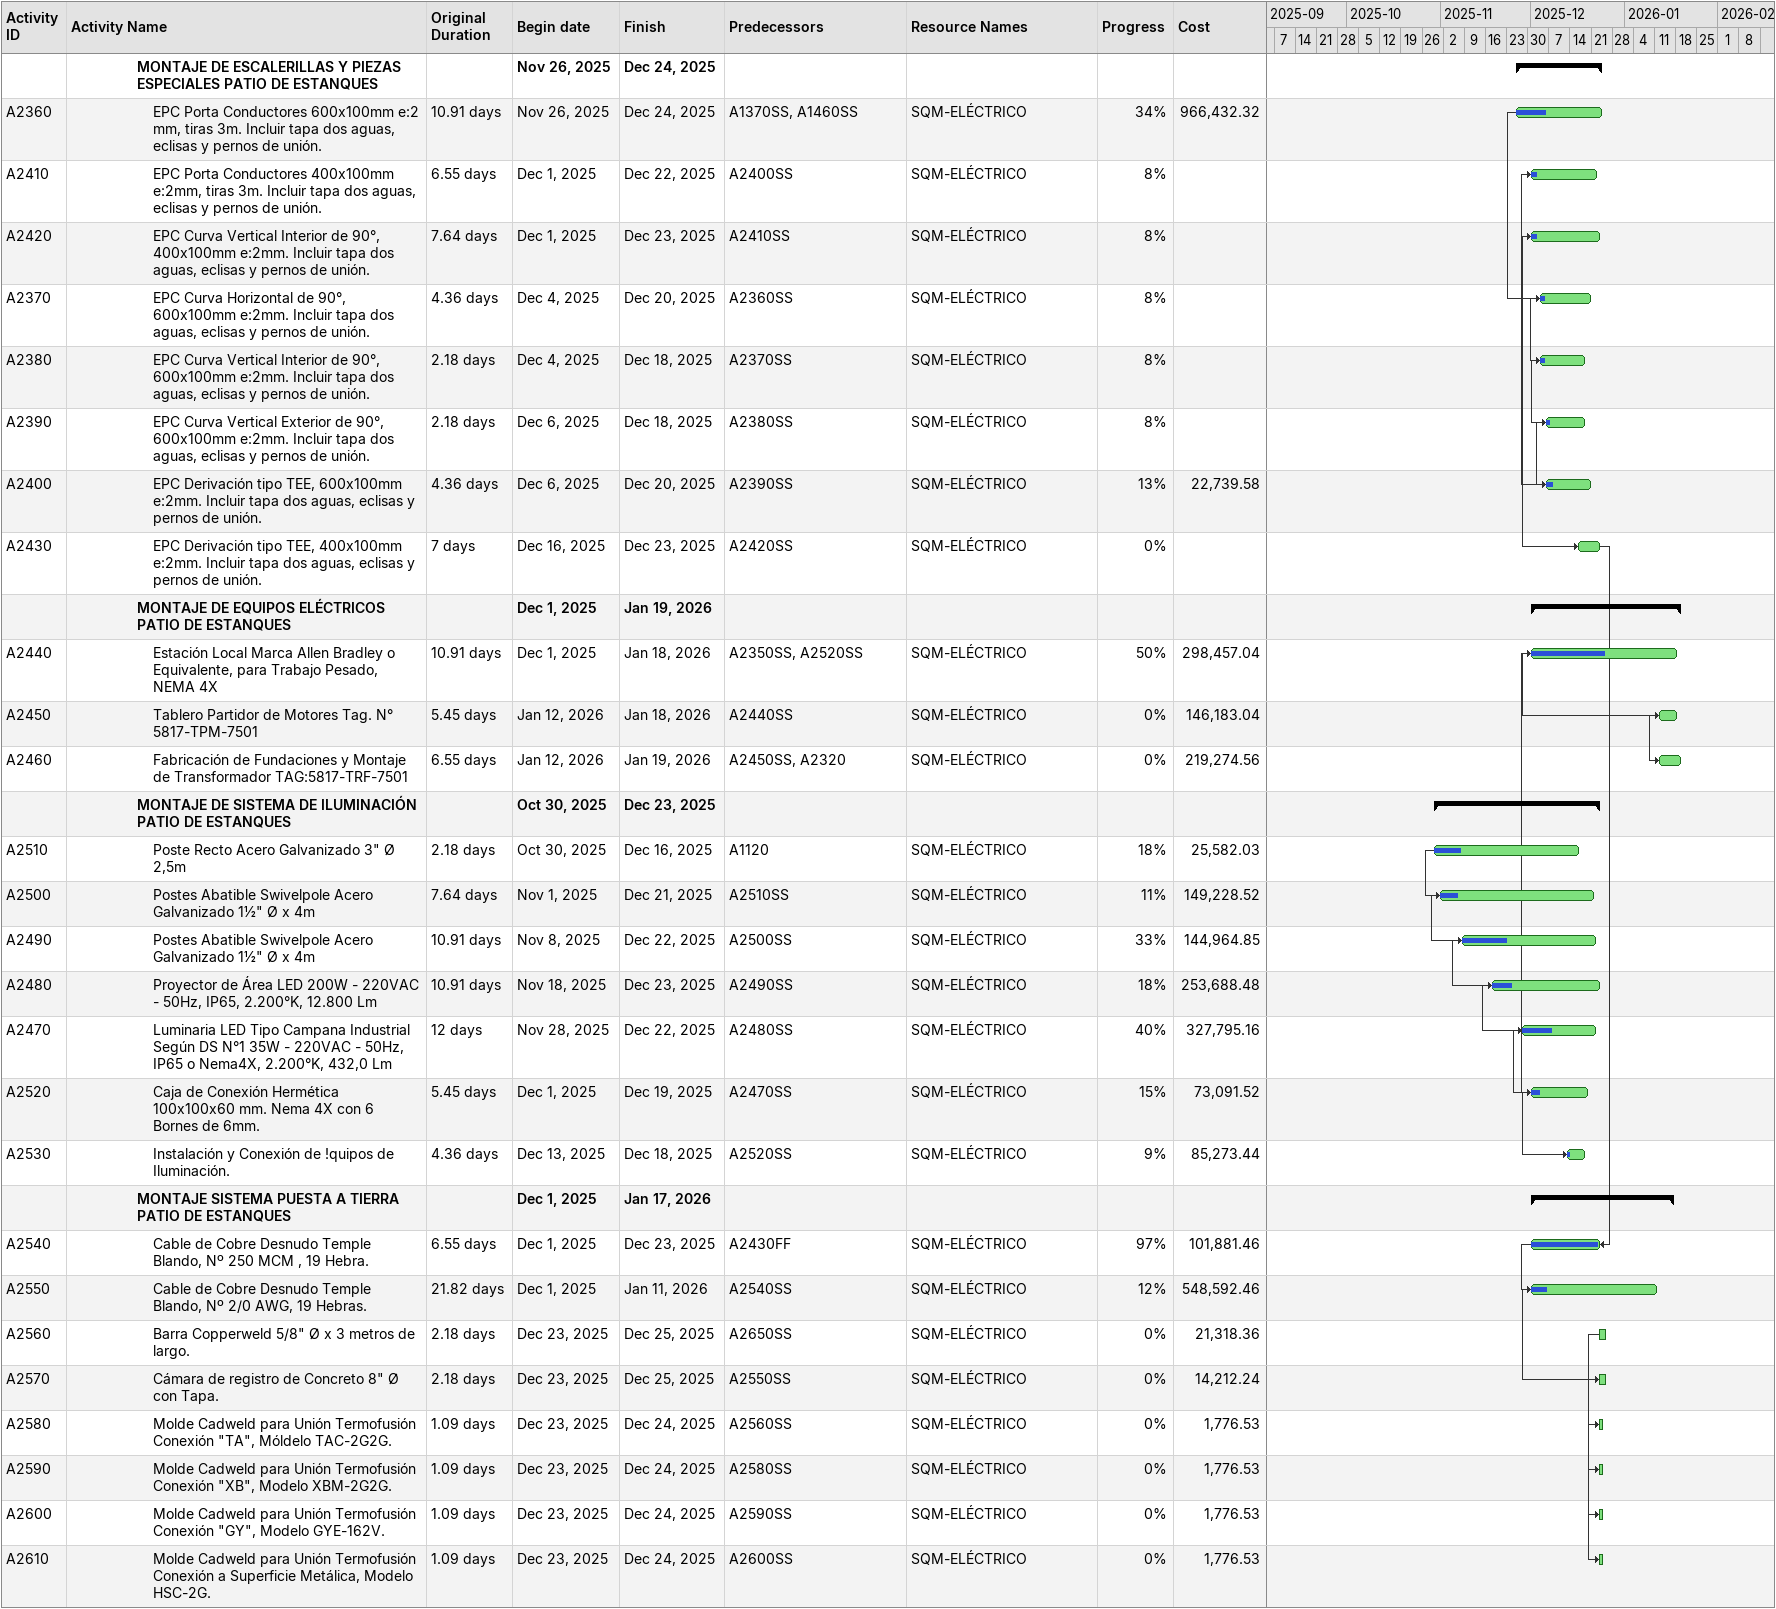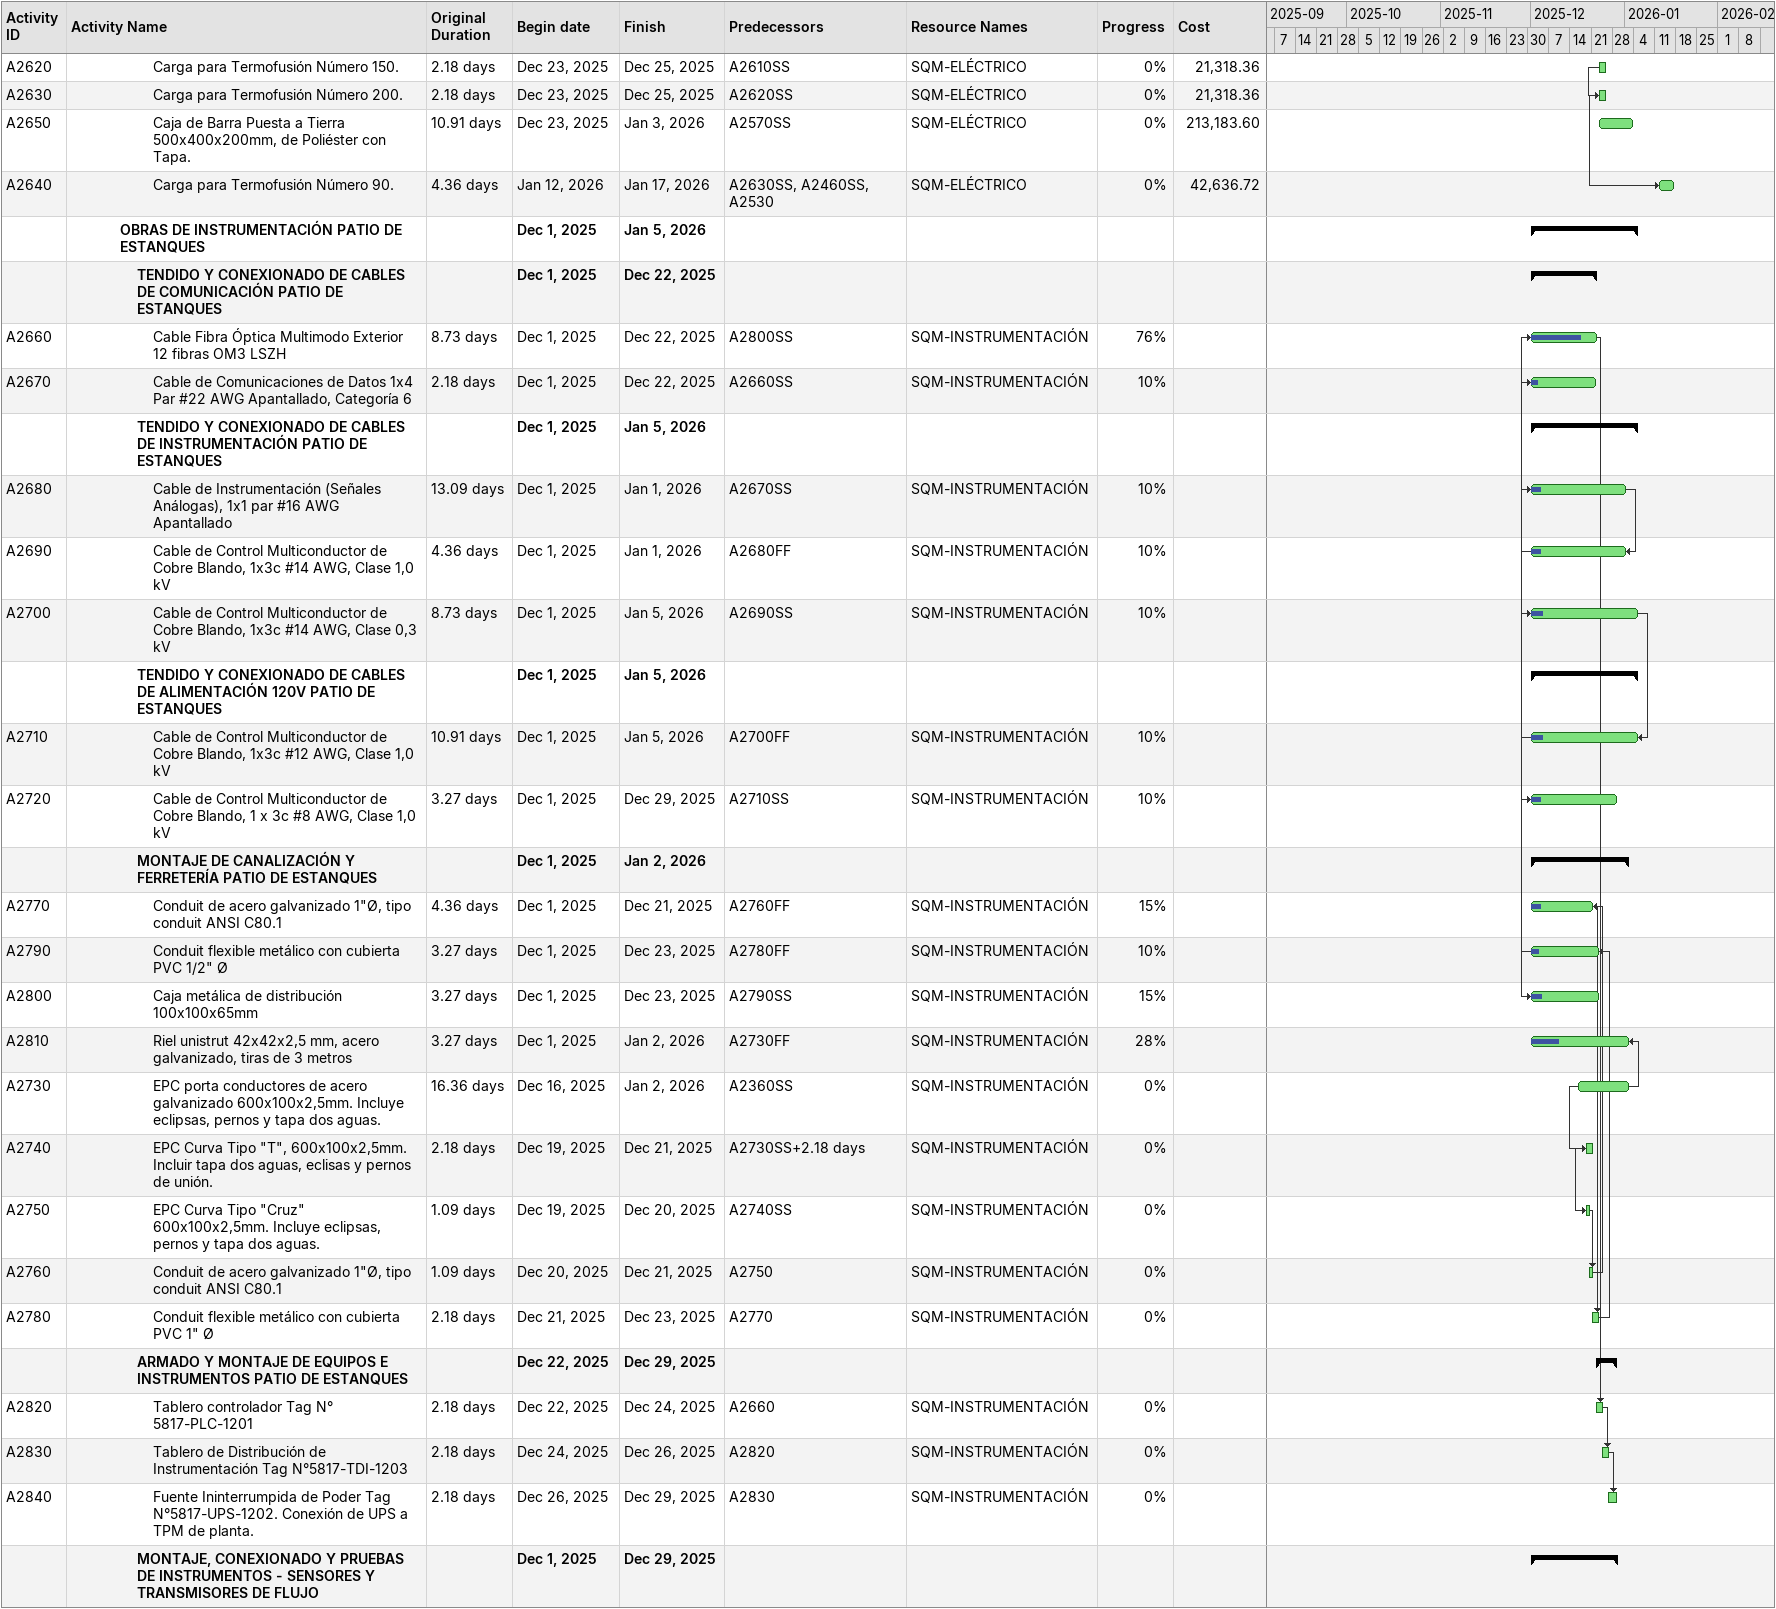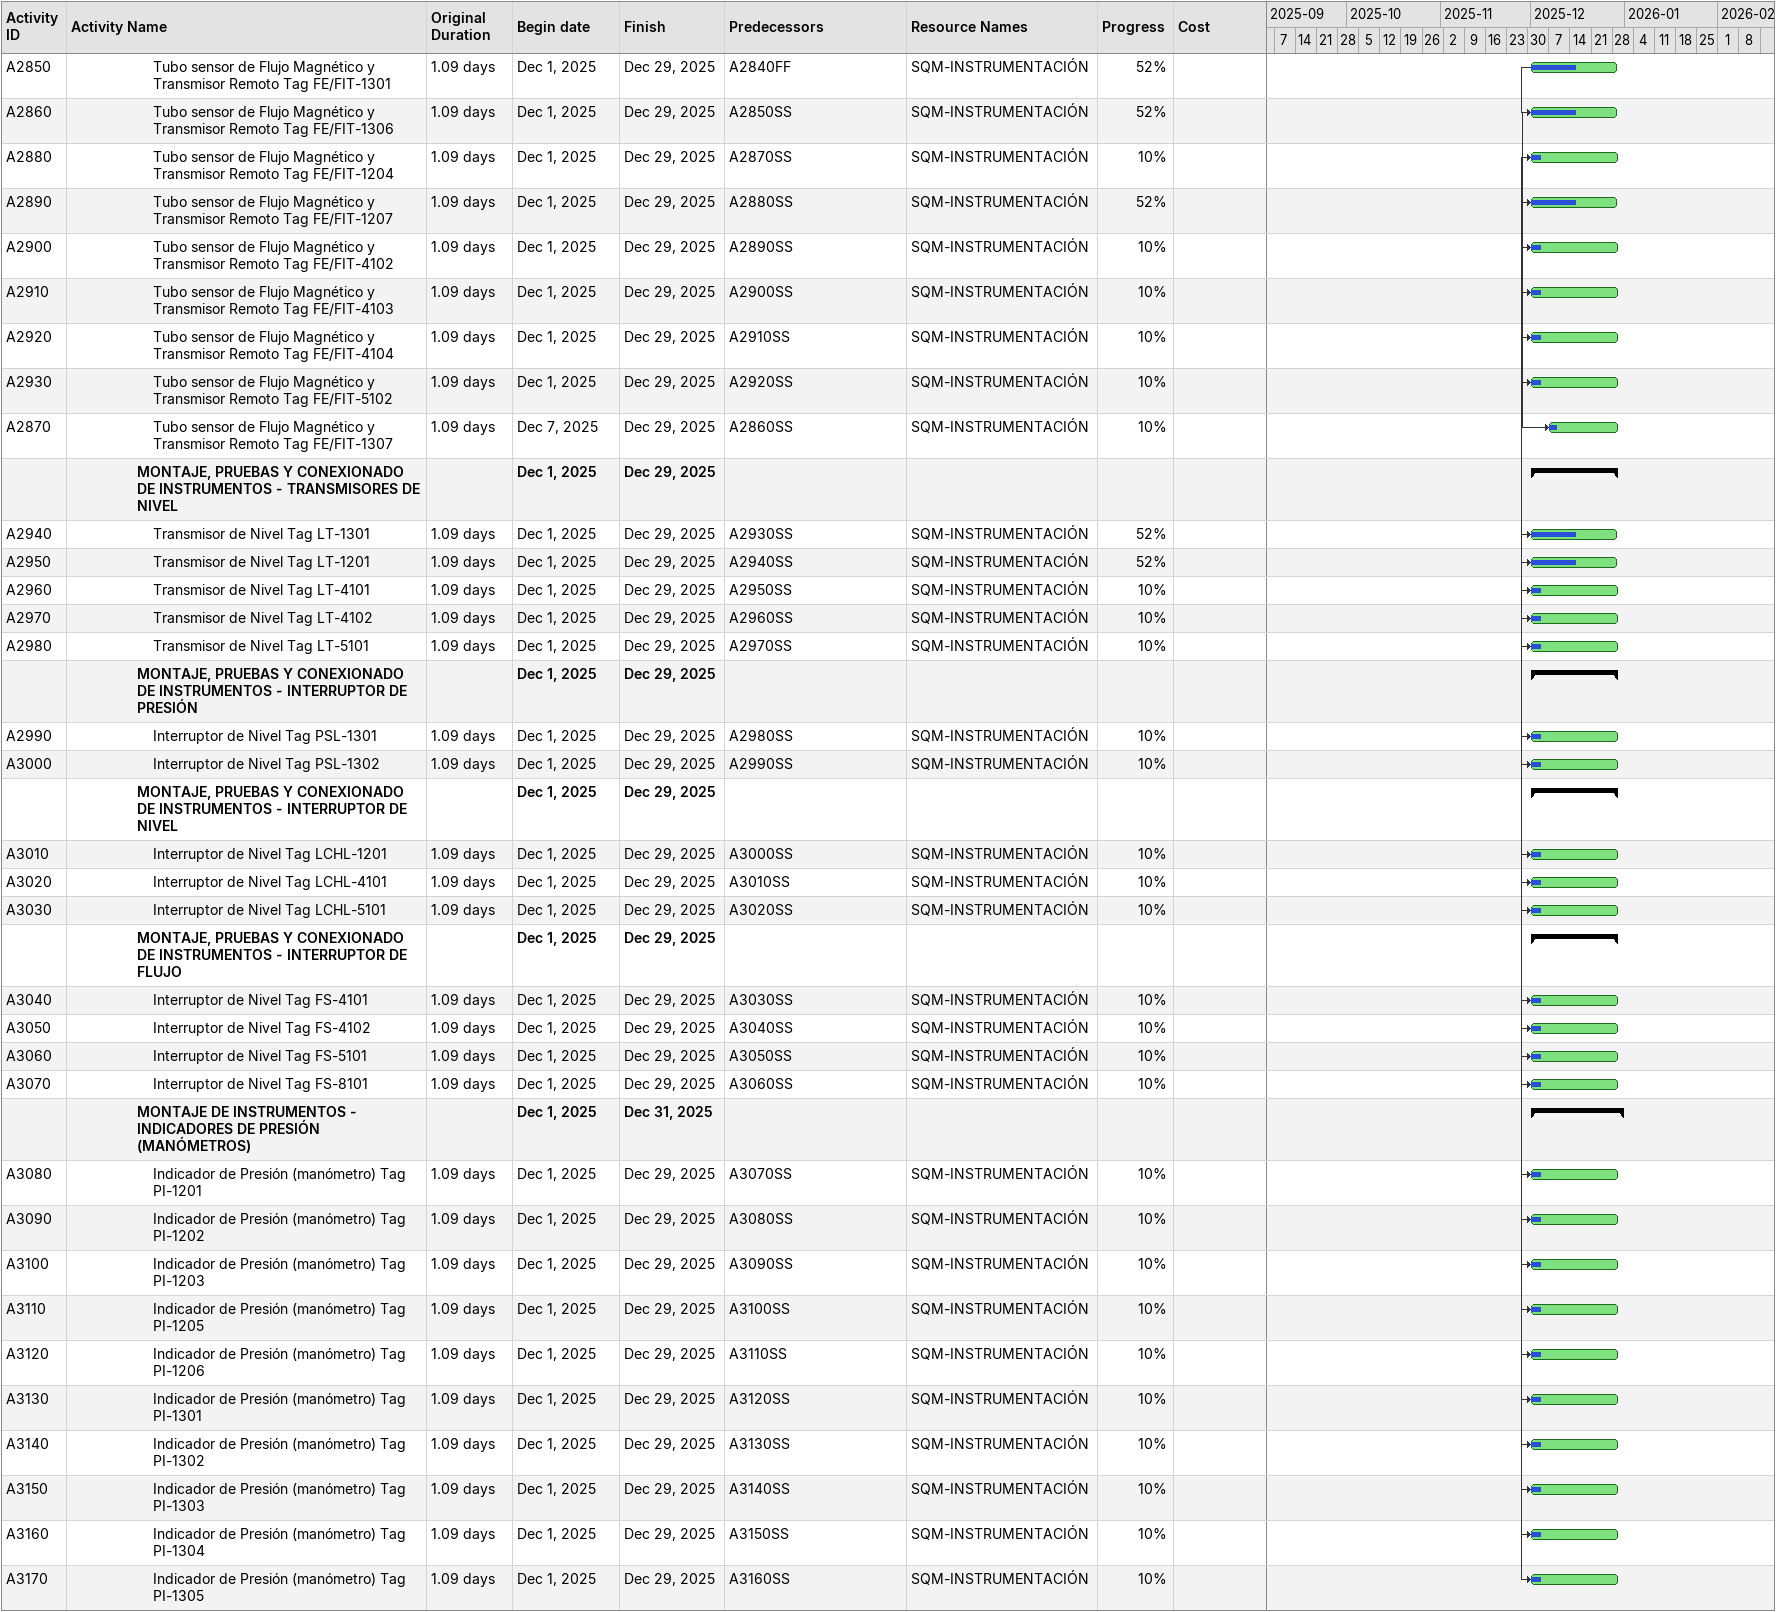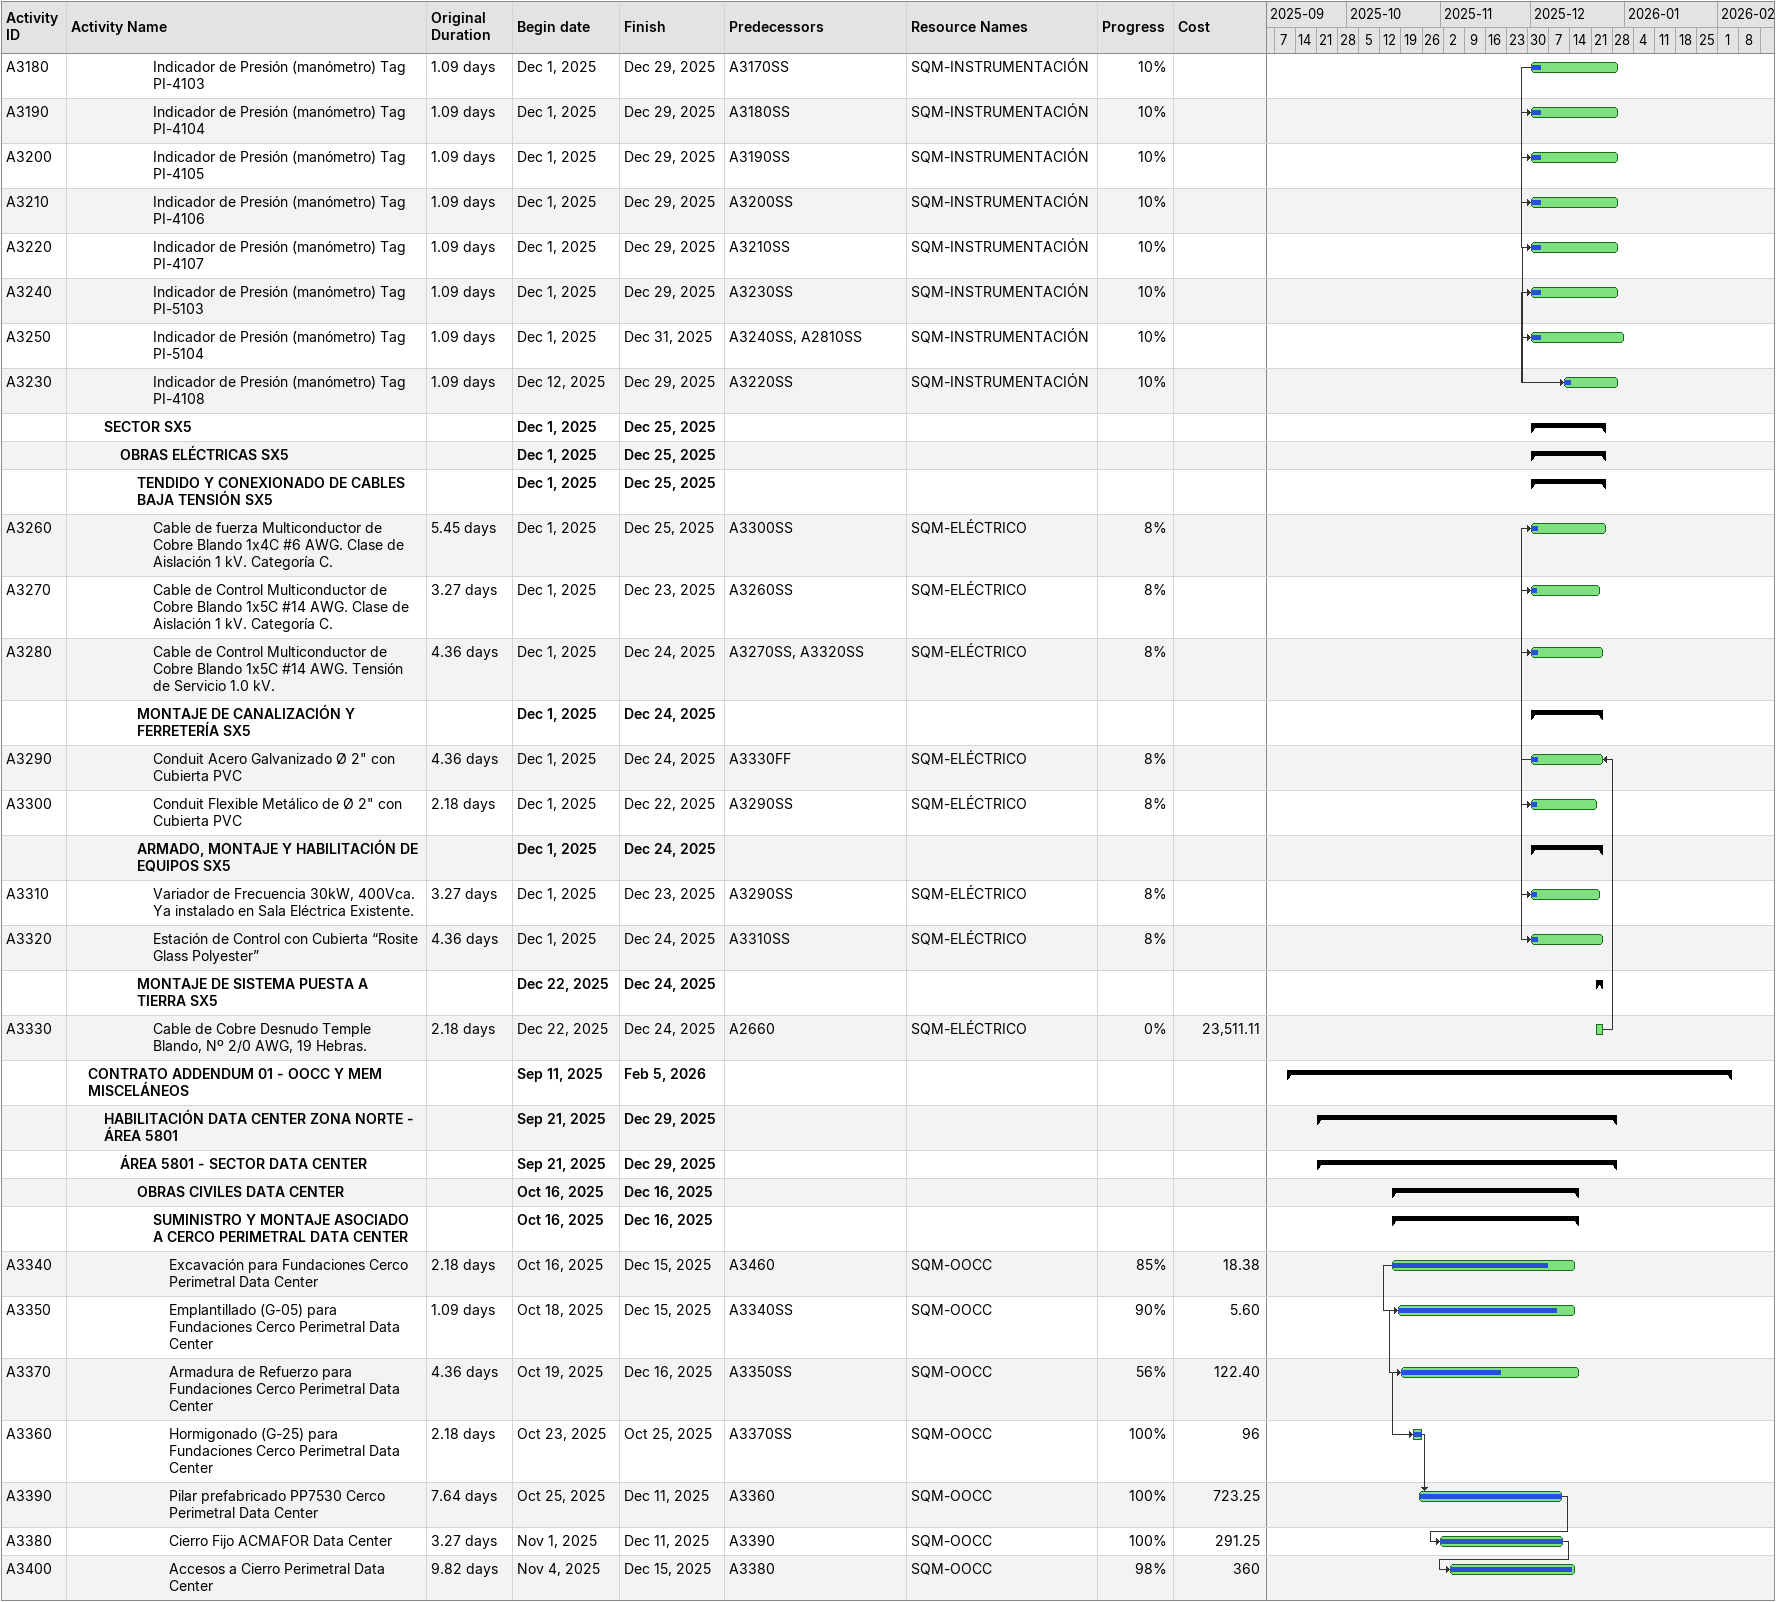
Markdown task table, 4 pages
| ID | Level | Task | Original duration | Start | Finish | Predecessors | Resources | % complete | Cost |
|---|---|---|---|---|---|---|---|---|---|
|  | 5 | **MONTAJE DE ESCALERILLAS Y PIEZAS ESPECIALES PATIO DE ESTANQUES** |  | 2025-11-26 | 2025-12-24 |  |  |  |  |
| A2360 | 6 | EPC Porta Conductores 600x100mm e:2 mm, tiras 3m. Incluir tapa dos aguas, eclisas y pernos de unión. | 10.91d | 2025-11-26 | 2025-12-24 | A1370SS, A1460SS | SQM-ELÉCTRICO | 34 | 966432.32 |
| A2410 | 6 | EPC Porta Conductores 400x100mm e:2mm, tiras 3m. Incluir tapa dos aguas, eclisas y pernos de unión. | 6.55d | 2025-12-01 | 2025-12-22 | A2400SS | SQM-ELÉCTRICO | 8 |  |
| A2420 | 6 | EPC Curva Vertical Interior de 90°, 400x100mm e:2mm. Incluir tapa dos aguas, eclisas y pernos de unión. | 7.64d | 2025-12-01 | 2025-12-23 | A2410SS | SQM-ELÉCTRICO | 8 |  |
| A2370 | 6 | EPC Curva Horizontal de 90°, 600x100mm e:2mm. Incluir tapa dos aguas, eclisas y pernos de unión. | 4.36d | 2025-12-04 | 2025-12-20 | A2360SS | SQM-ELÉCTRICO | 8 |  |
| A2380 | 6 | EPC Curva Vertical Interior de 90°, 600x100mm e:2mm. Incluir tapa dos aguas, eclisas y pernos de unión. | 2.18d | 2025-12-04 | 2025-12-18 | A2370SS | SQM-ELÉCTRICO | 8 |  |
| A2390 | 6 | EPC Curva Vertical Exterior de 90°, 600x100mm e:2mm. Incluir tapa dos aguas, eclisas y pernos de unión. | 2.18d | 2025-12-06 | 2025-12-18 | A2380SS | SQM-ELÉCTRICO | 8 |  |
| A2400 | 6 | EPC Derivación tipo TEE, 600x100mm e:2mm. Incluir tapa dos aguas, eclisas y pernos de unión. | 4.36d | 2025-12-06 | 2025-12-20 | A2390SS | SQM-ELÉCTRICO | 13 | 22739.58 |
| A2430 | 6 | EPC Derivación tipo TEE, 400x100mm e:2mm. Incluir tapa dos aguas, eclisas y pernos de unión. | 7d | 2025-12-16 | 2025-12-23 | A2420SS | SQM-ELÉCTRICO | 0 |  |
|  | 5 | **MONTAJE DE EQUIPOS ELÉCTRICOS PATIO DE ESTANQUES** |  | 2025-12-01 | 2026-01-19 |  |  |  |  |
| A2440 | 6 | Estación Local Marca Allen Bradley o Equivalente, para Trabajo Pesado, NEMA 4X | 10.91d | 2025-12-01 | 2026-01-18 | A2350SS, A2520SS | SQM-ELÉCTRICO | 50 | 298457.04 |
| A2450 | 6 | Tablero Partidor de Motores Tag. N° 5817-TPM-7501 | 5.45d | 2026-01-12 | 2026-01-18 | A2440SS | SQM-ELÉCTRICO | 0 | 146183.04 |
| A2460 | 6 | Fabricación de Fundaciones y Montaje de Transformador TAG:5817-TRF-7501 | 6.55d | 2026-01-12 | 2026-01-19 | A2450SS, A2320 | SQM-ELÉCTRICO | 0 | 219274.56 |
|  | 5 | **MONTAJE DE SISTEMA DE ILUMINACIÓN PATIO DE ESTANQUES** |  | 2025-10-30 | 2025-12-23 |  |  |  |  |
| A2510 | 6 | Poste Recto Acero Galvanizado 3" Ø 2,5m | 2.18d | 2025-10-30 | 2025-12-16 | A1120 | SQM-ELÉCTRICO | 18 | 25582.03 |
| A2500 | 6 | Postes Abatible Swivelpole Acero Galvanizado 1½" Ø x 4m | 7.64d | 2025-11-01 | 2025-12-21 | A2510SS | SQM-ELÉCTRICO | 11 | 149228.52 |
| A2490 | 6 | Postes Abatible Swivelpole Acero Galvanizado 1½" Ø x 4m | 10.91d | 2025-11-08 | 2025-12-22 | A2500SS | SQM-ELÉCTRICO | 33 | 144964.85 |
| A2480 | 6 | Proyector de Área LED 200W - 220VAC - 50Hz, IP65, 2.200°K, 12.800 Lm | 10.91d | 2025-11-18 | 2025-12-23 | A2490SS | SQM-ELÉCTRICO | 18 | 253688.48 |
| A2470 | 6 | Luminaria LED Tipo Campana Industrial Según DS N°1 35W - 220VAC - 50Hz, IP65 o Nema4X, 2.200°K, 432,0 Lm | 12d | 2025-11-28 | 2025-12-22 | A2480SS | SQM-ELÉCTRICO | 40 | 327795.16 |
| A2520 | 6 | Caja de Conexión Hermética 100x100x60 mm. Nema 4X con 6 Bornes de 6mm. | 5.45d | 2025-12-01 | 2025-12-19 | A2470SS | SQM-ELÉCTRICO | 15 | 73091.52 |
| A2530 | 6 | Instalación y Conexión de !quipos de Iluminación. | 4.36d | 2025-12-13 | 2025-12-18 | A2520SS | SQM-ELÉCTRICO | 9 | 85273.44 |
|  | 5 | **MONTAJE SISTEMA PUESTA A TIERRA PATIO DE ESTANQUES** |  | 2025-12-01 | 2026-01-17 |  |  |  |  |
| A2540 | 6 | Cable de Cobre Desnudo Temple Blando, Nº 250 MCM , 19 Hebra. | 6.55d | 2025-12-01 | 2025-12-23 | A2430FF | SQM-ELÉCTRICO | 97 | 101881.46 |
| A2550 | 6 | Cable de Cobre Desnudo Temple Blando, Nº 2/0 AWG, 19 Hebras. | 21.82d | 2025-12-01 | 2026-01-11 | A2540SS | SQM-ELÉCTRICO | 12 | 548592.46 |
| A2560 | 6 | Barra Copperweld 5/8" Ø x 3 metros de largo. | 2.18d | 2025-12-23 | 2025-12-25 | A2650SS | SQM-ELÉCTRICO | 0 | 21318.36 |
| A2570 | 6 | Cámara de registro de Concreto 8" Ø con Tapa. | 2.18d | 2025-12-23 | 2025-12-25 | A2550SS | SQM-ELÉCTRICO | 0 | 14212.24 |
| A2580 | 6 | Molde Cadweld para Unión Termofusión Conexión "TA", Móldelo TAC-2G2G. | 1.09d | 2025-12-23 | 2025-12-24 | A2560SS | SQM-ELÉCTRICO | 0 | 1776.53 |
| A2590 | 6 | Molde Cadweld para Unión Termofusión Conexión "XB", Modelo XBM-2G2G. | 1.09d | 2025-12-23 | 2025-12-24 | A2580SS | SQM-ELÉCTRICO | 0 | 1776.53 |
| A2600 | 6 | Molde Cadweld para Unión Termofusión Conexión "GY", Modelo GYE-162V. | 1.09d | 2025-12-23 | 2025-12-24 | A2590SS | SQM-ELÉCTRICO | 0 | 1776.53 |
| A2610 | 6 | Molde Cadweld para Unión Termofusión Conexión a Superficie Metálica, Modelo HSC-2G. | 1.09d | 2025-12-23 | 2025-12-24 | A2600SS | SQM-ELÉCTRICO | 0 | 1776.53 |
| A2620 | 6 | Carga para Termofusión Número 150. | 2.18d | 2025-12-23 | 2025-12-25 | A2610SS | SQM-ELÉCTRICO | 0 | 21318.36 |
| A2630 | 6 | Carga para Termofusión Número 200. | 2.18d | 2025-12-23 | 2025-12-25 | A2620SS | SQM-ELÉCTRICO | 0 | 21318.36 |
| A2650 | 6 | Caja de Barra Puesta a Tierra 500x400x200mm, de Poliéster con Tapa. | 10.91d | 2025-12-23 | 2026-01-03 | A2570SS | SQM-ELÉCTRICO | 0 | 213183.60 |
| A2640 | 6 | Carga para Termofusión Número 90. | 4.36d | 2026-01-12 | 2026-01-17 | A2630SS, A2460SS, A2530 | SQM-ELÉCTRICO | 0 | 42636.72 |
|  | 4 | **OBRAS DE INSTRUMENTACIÓN PATIO DE ESTANQUES** |  | 2025-12-01 | 2026-01-05 |  |  |  |  |
|  | 5 | **TENDIDO Y CONEXIONADO DE CABLES DE COMUNICACIÓN PATIO DE ESTANQUES** |  | 2025-12-01 | 2025-12-22 |  |  |  |  |
| A2660 | 6 | Cable Fibra Óptica Multimodo Exterior 12 fibras OM3 LSZH | 8.73d | 2025-12-01 | 2025-12-22 | A2800SS | SQM-INSTRUMENTACIÓN | 76 |  |
| A2670 | 6 | Cable de Comunicaciones de Datos 1x4 Par #22 AWG Apantallado, Categoría 6 | 2.18d | 2025-12-01 | 2025-12-22 | A2660SS | SQM-INSTRUMENTACIÓN | 10 |  |
|  | 5 | **TENDIDO Y CONEXIONADO DE CABLES DE INSTRUMENTACIÓN PATIO DE ESTANQUES** |  | 2025-12-01 | 2026-01-05 |  |  |  |  |
| A2680 | 6 | Cable de Instrumentación (Señales Análogas), 1x1 par #16 AWG Apantallado | 13.09d | 2025-12-01 | 2026-01-01 | A2670SS | SQM-INSTRUMENTACIÓN | 10 |  |
| A2690 | 6 | Cable de Control Multiconductor de Cobre Blando, 1x3c #14 AWG, Clase 1,0 kV | 4.36d | 2025-12-01 | 2026-01-01 | A2680FF | SQM-INSTRUMENTACIÓN | 10 |  |
| A2700 | 6 | Cable de Control Multiconductor de Cobre Blando, 1x3c #14 AWG, Clase 0,3 kV | 8.73d | 2025-12-01 | 2026-01-05 | A2690SS | SQM-INSTRUMENTACIÓN | 10 |  |
|  | 5 | **TENDIDO Y CONEXIONADO DE CABLES DE ALIMENTACIÓN 120V PATIO DE ESTANQUES** |  | 2025-12-01 | 2026-01-05 |  |  |  |  |
| A2710 | 6 | Cable de Control Multiconductor de Cobre Blando, 1x3c #12 AWG, Clase 1,0 kV | 10.91d | 2025-12-01 | 2026-01-05 | A2700FF | SQM-INSTRUMENTACIÓN | 10 |  |
| A2720 | 6 | Cable de Control Multiconductor de Cobre Blando, 1 x 3c #8 AWG, Clase 1,0 kV | 3.27d | 2025-12-01 | 2025-12-29 | A2710SS | SQM-INSTRUMENTACIÓN | 10 |  |
|  | 5 | **MONTAJE DE CANALIZACIÓN Y FERRETERÍA PATIO DE ESTANQUES** |  | 2025-12-01 | 2026-01-02 |  |  |  |  |
| A2770 | 6 | Conduit de acero galvanizado 1"Ø, tipo conduit ANSI C80.1 | 4.36d | 2025-12-01 | 2025-12-21 | A2760FF | SQM-INSTRUMENTACIÓN | 15 |  |
| A2790 | 6 | Conduit flexible metálico con cubierta PVC 1/2" Ø | 3.27d | 2025-12-01 | 2025-12-23 | A2780FF | SQM-INSTRUMENTACIÓN | 10 |  |
| A2800 | 6 | Caja metálica de distribución 100x100x65mm | 3.27d | 2025-12-01 | 2025-12-23 | A2790SS | SQM-INSTRUMENTACIÓN | 15 |  |
| A2810 | 6 | Riel unistrut 42x42x2,5 mm, acero galvanizado, tiras de 3 metros | 3.27d | 2025-12-01 | 2026-01-02 | A2730FF | SQM-INSTRUMENTACIÓN | 28 |  |
| A2730 | 6 | EPC porta conductores de acero galvanizado 600x100x2,5mm. Incluye eclipsas, pernos y tapa dos aguas. | 16.36d | 2025-12-16 | 2026-01-02 | A2360SS | SQM-INSTRUMENTACIÓN | 0 |  |
| A2740 | 6 | EPC Curva Tipo "T", 600x100x2,5mm. Incluir tapa dos aguas, eclisas y pernos de unión. | 2.18d | 2025-12-19 | 2025-12-21 | A2730SS+2.18d | SQM-INSTRUMENTACIÓN | 0 |  |
| A2750 | 6 | EPC Curva Tipo "Cruz" 600x100x2,5mm. Incluye eclipsas, pernos y tapa dos aguas. | 1.09d | 2025-12-19 | 2025-12-20 | A2740SS | SQM-INSTRUMENTACIÓN | 0 |  |
| A2760 | 6 | Conduit de acero galvanizado 1"Ø, tipo conduit ANSI C80.1 | 1.09d | 2025-12-20 | 2025-12-21 | A2750 | SQM-INSTRUMENTACIÓN | 0 |  |
| A2780 | 6 | Conduit flexible metálico con cubierta PVC 1" Ø | 2.18d | 2025-12-21 | 2025-12-23 | A2770 | SQM-INSTRUMENTACIÓN | 0 |  |
|  | 5 | **ARMADO Y MONTAJE DE EQUIPOS E INSTRUMENTOS PATIO DE ESTANQUES** |  | 2025-12-22 | 2025-12-29 |  |  |  |  |
| A2820 | 6 | Tablero controlador Tag N° 5817-PLC-1201 | 2.18d | 2025-12-22 | 2025-12-24 | A2660 | SQM-INSTRUMENTACIÓN | 0 |  |
| A2830 | 6 | Tablero de Distribución de Instrumentación Tag N°5817-TDI-1203 | 2.18d | 2025-12-24 | 2025-12-26 | A2820 | SQM-INSTRUMENTACIÓN | 0 |  |
| A2840 | 6 | Fuente Ininterrumpida de Poder Tag N°5817-UPS-1202. Conexión de UPS a TPM de planta. | 2.18d | 2025-12-26 | 2025-12-29 | A2830 | SQM-INSTRUMENTACIÓN | 0 |  |
|  | 5 | **MONTAJE, CONEXIONADO Y PRUEBAS DE INSTRUMENTOS - SENSORES Y TRANSMISORES DE FLUJO** |  | 2025-12-01 | 2025-12-29 |  |  |  |  |
| A2850 | 6 | Tubo sensor de Flujo Magnético y Transmisor Remoto Tag FE/FIT-1301 | 1.09d | 2025-12-01 | 2025-12-29 | A2840FF | SQM-INSTRUMENTACIÓN | 52 |  |
| A2860 | 6 | Tubo sensor de Flujo Magnético y Transmisor Remoto Tag FE/FIT-1306 | 1.09d | 2025-12-01 | 2025-12-29 | A2850SS | SQM-INSTRUMENTACIÓN | 52 |  |
| A2880 | 6 | Tubo sensor de Flujo Magnético y Transmisor Remoto Tag FE/FIT-1204 | 1.09d | 2025-12-01 | 2025-12-29 | A2870SS | SQM-INSTRUMENTACIÓN | 10 |  |
| A2890 | 6 | Tubo sensor de Flujo Magnético y Transmisor Remoto Tag FE/FIT-1207 | 1.09d | 2025-12-01 | 2025-12-29 | A2880SS | SQM-INSTRUMENTACIÓN | 52 |  |
| A2900 | 6 | Tubo sensor de Flujo Magnético y Transmisor Remoto Tag FE/FIT-4102 | 1.09d | 2025-12-01 | 2025-12-29 | A2890SS | SQM-INSTRUMENTACIÓN | 10 |  |
| A2910 | 6 | Tubo sensor de Flujo Magnético y Transmisor Remoto Tag FE/FIT-4103 | 1.09d | 2025-12-01 | 2025-12-29 | A2900SS | SQM-INSTRUMENTACIÓN | 10 |  |
| A2920 | 6 | Tubo sensor de Flujo Magnético y Transmisor Remoto Tag FE/FIT-4104 | 1.09d | 2025-12-01 | 2025-12-29 | A2910SS | SQM-INSTRUMENTACIÓN | 10 |  |
| A2930 | 6 | Tubo sensor de Flujo Magnético y Transmisor Remoto Tag FE/FIT-5102 | 1.09d | 2025-12-01 | 2025-12-29 | A2920SS | SQM-INSTRUMENTACIÓN | 10 |  |
| A2870 | 6 | Tubo sensor de Flujo Magnético y Transmisor Remoto Tag FE/FIT-1307 | 1.09d | 2025-12-07 | 2025-12-29 | A2860SS | SQM-INSTRUMENTACIÓN | 10 |  |
|  | 5 | **MONTAJE, PRUEBAS Y CONEXIONADO DE INSTRUMENTOS - TRANSMISORES DE NIVEL** |  | 2025-12-01 | 2025-12-29 |  |  |  |  |
| A2940 | 6 | Transmisor de Nivel Tag LT-1301 | 1.09d | 2025-12-01 | 2025-12-29 | A2930SS | SQM-INSTRUMENTACIÓN | 52 |  |
| A2950 | 6 | Transmisor de Nivel Tag LT-1201 | 1.09d | 2025-12-01 | 2025-12-29 | A2940SS | SQM-INSTRUMENTACIÓN | 52 |  |
| A2960 | 6 | Transmisor de Nivel Tag LT-4101 | 1.09d | 2025-12-01 | 2025-12-29 | A2950SS | SQM-INSTRUMENTACIÓN | 10 |  |
| A2970 | 6 | Transmisor de Nivel Tag LT-4102 | 1.09d | 2025-12-01 | 2025-12-29 | A2960SS | SQM-INSTRUMENTACIÓN | 10 |  |
| A2980 | 6 | Transmisor de Nivel Tag LT-5101 | 1.09d | 2025-12-01 | 2025-12-29 | A2970SS | SQM-INSTRUMENTACIÓN | 10 |  |
|  | 5 | **MONTAJE, PRUEBAS Y CONEXIONADO DE INSTRUMENTOS - INTERRUPTOR DE PRESIÓN** |  | 2025-12-01 | 2025-12-29 |  |  |  |  |
| A2990 | 6 | Interruptor de Nivel Tag PSL-1301 | 1.09d | 2025-12-01 | 2025-12-29 | A2980SS | SQM-INSTRUMENTACIÓN | 10 |  |
| A3000 | 6 | Interruptor de Nivel Tag PSL-1302 | 1.09d | 2025-12-01 | 2025-12-29 | A2990SS | SQM-INSTRUMENTACIÓN | 10 |  |
|  | 5 | **MONTAJE, PRUEBAS Y CONEXIONADO DE INSTRUMENTOS - INTERRUPTOR DE NIVEL** |  | 2025-12-01 | 2025-12-29 |  |  |  |  |
| A3010 | 6 | Interruptor de Nivel Tag LCHL-1201 | 1.09d | 2025-12-01 | 2025-12-29 | A3000SS | SQM-INSTRUMENTACIÓN | 10 |  |
| A3020 | 6 | Interruptor de Nivel Tag LCHL-4101 | 1.09d | 2025-12-01 | 2025-12-29 | A3010SS | SQM-INSTRUMENTACIÓN | 10 |  |
| A3030 | 6 | Interruptor de Nivel Tag LCHL-5101 | 1.09d | 2025-12-01 | 2025-12-29 | A3020SS | SQM-INSTRUMENTACIÓN | 10 |  |
|  | 5 | **MONTAJE, PRUEBAS Y CONEXIONADO DE INSTRUMENTOS - INTERRUPTOR DE FLUJO** |  | 2025-12-01 | 2025-12-29 |  |  |  |  |
| A3040 | 6 | Interruptor de Nivel Tag FS-4101 | 1.09d | 2025-12-01 | 2025-12-29 | A3030SS | SQM-INSTRUMENTACIÓN | 10 |  |
| A3050 | 6 | Interruptor de Nivel Tag FS-4102 | 1.09d | 2025-12-01 | 2025-12-29 | A3040SS | SQM-INSTRUMENTACIÓN | 10 |  |
| A3060 | 6 | Interruptor de Nivel Tag FS-5101 | 1.09d | 2025-12-01 | 2025-12-29 | A3050SS | SQM-INSTRUMENTACIÓN | 10 |  |
| A3070 | 6 | Interruptor de Nivel Tag FS-8101 | 1.09d | 2025-12-01 | 2025-12-29 | A3060SS | SQM-INSTRUMENTACIÓN | 10 |  |
|  | 5 | **MONTAJE DE INSTRUMENTOS - INDICADORES DE PRESIÓN (MANÓMETROS)** |  | 2025-12-01 | 2025-12-31 |  |  |  |  |
| A3080 | 6 | Indicador de Presión (manómetro) Tag PI-1201 | 1.09d | 2025-12-01 | 2025-12-29 | A3070SS | SQM-INSTRUMENTACIÓN | 10 |  |
| A3090 | 6 | Indicador de Presión (manómetro) Tag PI-1202 | 1.09d | 2025-12-01 | 2025-12-29 | A3080SS | SQM-INSTRUMENTACIÓN | 10 |  |
| A3100 | 6 | Indicador de Presión (manómetro) Tag PI-1203 | 1.09d | 2025-12-01 | 2025-12-29 | A3090SS | SQM-INSTRUMENTACIÓN | 10 |  |
| A3110 | 6 | Indicador de Presión (manómetro) Tag PI-1205 | 1.09d | 2025-12-01 | 2025-12-29 | A3100SS | SQM-INSTRUMENTACIÓN | 10 |  |
| A3120 | 6 | Indicador de Presión (manómetro) Tag PI-1206 | 1.09d | 2025-12-01 | 2025-12-29 | A3110SS | SQM-INSTRUMENTACIÓN | 10 |  |
| A3130 | 6 | Indicador de Presión (manómetro) Tag PI-1301 | 1.09d | 2025-12-01 | 2025-12-29 | A3120SS | SQM-INSTRUMENTACIÓN | 10 |  |
| A3140 | 6 | Indicador de Presión (manómetro) Tag PI-1302 | 1.09d | 2025-12-01 | 2025-12-29 | A3130SS | SQM-INSTRUMENTACIÓN | 10 |  |
| A3150 | 6 | Indicador de Presión (manómetro) Tag PI-1303 | 1.09d | 2025-12-01 | 2025-12-29 | A3140SS | SQM-INSTRUMENTACIÓN | 10 |  |
| A3160 | 6 | Indicador de Presión (manómetro) Tag PI-1304 | 1.09d | 2025-12-01 | 2025-12-29 | A3150SS | SQM-INSTRUMENTACIÓN | 10 |  |
| A3170 | 6 | Indicador de Presión (manómetro) Tag PI-1305 | 1.09d | 2025-12-01 | 2025-12-29 | A3160SS | SQM-INSTRUMENTACIÓN | 10 |  |
| A3180 | 6 | Indicador de Presión (manómetro) Tag PI-4103 | 1.09d | 2025-12-01 | 2025-12-29 | A3170SS | SQM-INSTRUMENTACIÓN | 10 |  |
| A3190 | 6 | Indicador de Presión (manómetro) Tag PI-4104 | 1.09d | 2025-12-01 | 2025-12-29 | A3180SS | SQM-INSTRUMENTACIÓN | 10 |  |
| A3200 | 6 | Indicador de Presión (manómetro) Tag PI-4105 | 1.09d | 2025-12-01 | 2025-12-29 | A3190SS | SQM-INSTRUMENTACIÓN | 10 |  |
| A3210 | 6 | Indicador de Presión (manómetro) Tag PI-4106 | 1.09d | 2025-12-01 | 2025-12-29 | A3200SS | SQM-INSTRUMENTACIÓN | 10 |  |
| A3220 | 6 | Indicador de Presión (manómetro) Tag PI-4107 | 1.09d | 2025-12-01 | 2025-12-29 | A3210SS | SQM-INSTRUMENTACIÓN | 10 |  |
| A3240 | 6 | Indicador de Presión (manómetro) Tag PI-5103 | 1.09d | 2025-12-01 | 2025-12-29 | A3230SS | SQM-INSTRUMENTACIÓN | 10 |  |
| A3250 | 6 | Indicador de Presión (manómetro) Tag PI-5104 | 1.09d | 2025-12-01 | 2025-12-31 | A3240SS, A2810SS | SQM-INSTRUMENTACIÓN | 10 |  |
| A3230 | 6 | Indicador de Presión (manómetro) Tag PI-4108 | 1.09d | 2025-12-12 | 2025-12-29 | A3220SS | SQM-INSTRUMENTACIÓN | 10 |  |
|  | 3 | **SECTOR SX5** |  | 2025-12-01 | 2025-12-25 |  |  |  |  |
|  | 4 | **OBRAS ELÉCTRICAS SX5** |  | 2025-12-01 | 2025-12-25 |  |  |  |  |
|  | 5 | **TENDIDO Y CONEXIONADO DE CABLES BAJA TENSIÓN SX5** |  | 2025-12-01 | 2025-12-25 |  |  |  |  |
| A3260 | 6 | Cable de fuerza Multiconductor de Cobre Blando 1x4C #6 AWG. Clase de Aislación 1 kV. Categoría C. | 5.45d | 2025-12-01 | 2025-12-25 | A3300SS | SQM-ELÉCTRICO | 8 |  |
| A3270 | 6 | Cable de Control Multiconductor de Cobre Blando 1x5C #14 AWG. Clase de Aislación 1 kV. Categoría C. | 3.27d | 2025-12-01 | 2025-12-23 | A3260SS | SQM-ELÉCTRICO | 8 |  |
| A3280 | 6 | Cable de Control Multiconductor de Cobre Blando 1x5C #14 AWG. Tensión de Servicio 1.0 kV. | 4.36d | 2025-12-01 | 2025-12-24 | A3270SS, A3320SS | SQM-ELÉCTRICO | 8 |  |
|  | 5 | **MONTAJE DE CANALIZACIÓN Y FERRETERÍA SX5** |  | 2025-12-01 | 2025-12-24 |  |  |  |  |
| A3290 | 6 | Conduit Acero Galvanizado Ø 2" con Cubierta PVC | 4.36d | 2025-12-01 | 2025-12-24 | A3330FF | SQM-ELÉCTRICO | 8 |  |
| A3300 | 6 | Conduit Flexible Metálico de Ø 2" con Cubierta PVC | 2.18d | 2025-12-01 | 2025-12-22 | A3290SS | SQM-ELÉCTRICO | 8 |  |
|  | 5 | **ARMADO, MONTAJE Y HABILITACIÓN DE EQUIPOS SX5** |  | 2025-12-01 | 2025-12-24 |  |  |  |  |
| A3310 | 6 | Variador de Frecuencia 30kW, 400Vca. Ya instalado en Sala Eléctrica Existente. | 3.27d | 2025-12-01 | 2025-12-23 | A3290SS | SQM-ELÉCTRICO | 8 |  |
| A3320 | 6 | Estación de Control con Cubierta “Rosite Glass Polyester” | 4.36d | 2025-12-01 | 2025-12-24 | A3310SS | SQM-ELÉCTRICO | 8 |  |
|  | 5 | **MONTAJE DE SISTEMA PUESTA A TIERRA SX5** |  | 2025-12-22 | 2025-12-24 |  |  |  |  |
| A3330 | 6 | Cable de Cobre Desnudo Temple Blando, Nº 2/0 AWG, 19 Hebras. | 2.18d | 2025-12-22 | 2025-12-24 | A2660 | SQM-ELÉCTRICO | 0 | 23511.11 |
|  | 2 | **CONTRATO ADDENDUM 01 - OOCC Y MEM MISCELÁNEOS** |  | 2025-09-11 | 2026-02-05 |  |  |  |  |
|  | 3 | **HABILITACIÓN DATA CENTER ZONA NORTE - ÁREA 5801** |  | 2025-09-21 | 2025-12-29 |  |  |  |  |
|  | 4 | **ÁREA 5801 - SECTOR DATA CENTER** |  | 2025-09-21 | 2025-12-29 |  |  |  |  |
|  | 5 | **OBRAS CIVILES DATA CENTER** |  | 2025-10-16 | 2025-12-16 |  |  |  |  |
|  | 6 | **SUMINISTRO Y MONTAJE ASOCIADO A CERCO PERIMETRAL DATA CENTER** |  | 2025-10-16 | 2025-12-16 |  |  |  |  |
| A3340 | 7 | Excavación para Fundaciones Cerco Perimetral Data Center | 2.18d | 2025-10-16 | 2025-12-15 | A3460 | SQM-OOCC | 85 | 18.38 |
| A3350 | 7 | Emplantillado (G-05) para Fundaciones Cerco Perimetral Data Center | 1.09d | 2025-10-18 | 2025-12-15 | A3340SS | SQM-OOCC | 90 | 5.60 |
| A3370 | 7 | Armadura de Refuerzo para Fundaciones Cerco Perimetral Data Center | 4.36d | 2025-10-19 | 2025-12-16 | A3350SS | SQM-OOCC | 56 | 122.40 |
| A3360 | 7 | Hormigonado (G-25) para Fundaciones Cerco Perimetral Data Center | 2.18d | 2025-10-23 | 2025-10-25 | A3370SS | SQM-OOCC | 100 | 96 |
| A3390 | 7 | Pilar prefabricado PP7530 Cerco Perimetral Data Center | 7.64d | 2025-10-25 | 2025-12-11 | A3360 | SQM-OOCC | 100 | 723.25 |
| A3380 | 7 | Cierro Fijo ACMAFOR Data Center | 3.27d | 2025-11-01 | 2025-12-11 | A3390 | SQM-OOCC | 100 | 291.25 |
| A3400 | 7 | Accesos a Cierro Perimetral Data Center | 9.82d | 2025-11-04 | 2025-12-15 | A3380 | SQM-OOCC | 98 | 360 |
